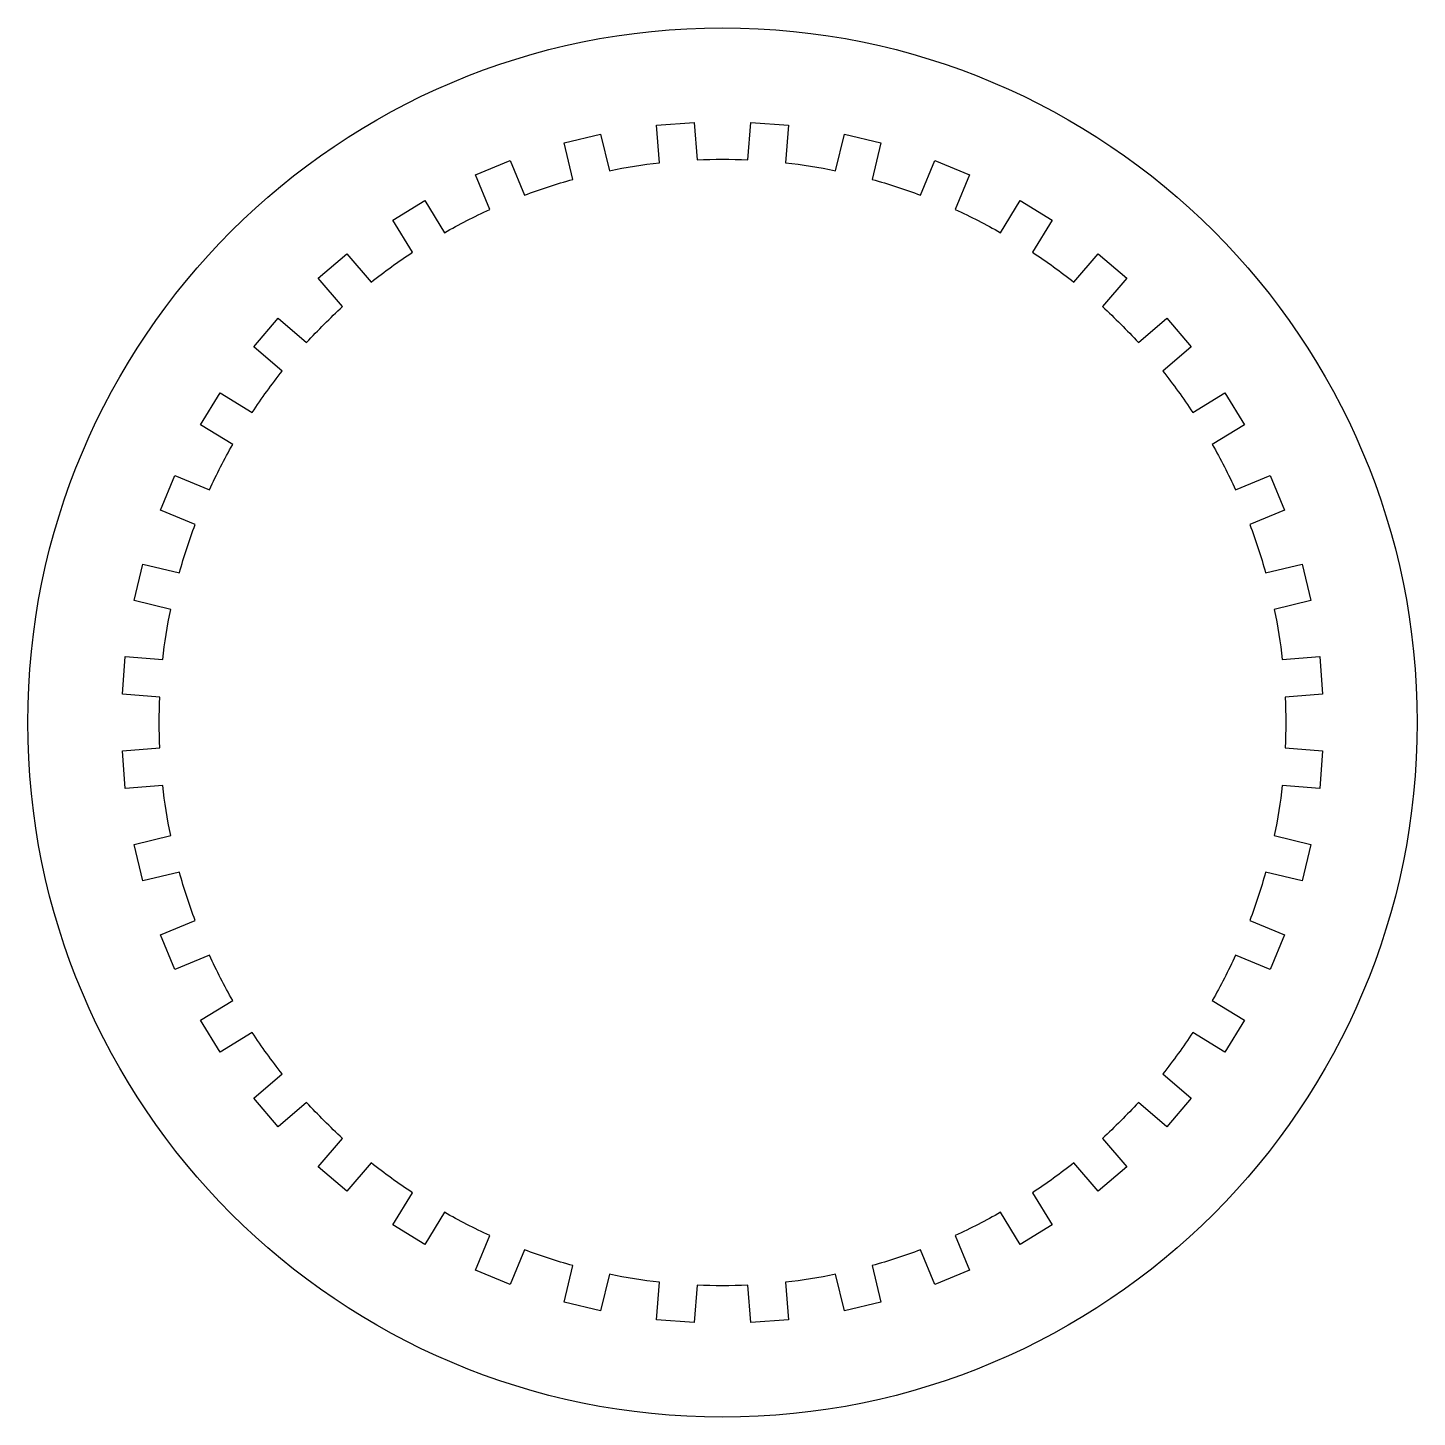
# Model space of a CAD drawing. Extents: x -4.62 to 4.62, y -4.62 to 4.62.
import ezdxf

# ---------------------------------------------------------------- set-up
doc = ezdxf.new("R2010")
doc.units = 0
doc.layers.get('0').update_dxf_attribs({"linetype": 'CONTINUOUS'})

msp = doc.modelspace()

# ---------------------------------------------------------------- linework, layer by layer
msp.add_lwpolyline([(0.1694, 3.7462), (0.1891, 3.9954), (0.4383, 3.9758), (0.4187, 3.7266, -0.022604), (0.7534, 3.6735), (0.8117, 3.9166), (1.0548, 3.8583), (0.9965, 3.6152, -0.022604), (1.3188, 3.5105), (1.4145, 3.7414), (1.6454, 3.6458), (1.5498, 3.4148, -0.022604), (1.8517, 3.2609), (1.9823, 3.4741), (2.1955, 3.3435), (2.0649, 3.1303, -0.022604), (2.339, 2.9311), (2.5014, 3.1212), (2.6915, 2.9589), (2.5291, 2.7688, -0.022604), (2.7688, 2.5291), (2.9589, 2.6915), (3.1212, 2.5014), (2.9311, 2.339, -0.022604), (3.1303, 2.0649), (3.3435, 2.1955), (3.4741, 1.9823), (3.2609, 1.8517, -0.022604), (3.4148, 1.5498), (3.6458, 1.6454), (3.7414, 1.4145), (3.5105, 1.3188, -0.022604), (3.6152, 0.9965), (3.8583, 1.0548), (3.9166, 0.8117), (3.6735, 0.7534, -0.022604), (3.7266, 0.4187), (3.9758, 0.4383), (3.9954, 0.1891), (3.7462, 0.1694, -0.022604), (3.7462, -0.1694), (3.9954, -0.1891), (3.9758, -0.4383), (3.7266, -0.4187, -0.022604), (3.6735, -0.7534), (3.9166, -0.8117), (3.8583, -1.0548), (3.6152, -0.9965, -0.022604), (3.5105, -1.3188), (3.7414, -1.4145), (3.6458, -1.6454), (3.4148, -1.5498, -0.022604), (3.2609, -1.8517), (3.4741, -1.9823), (3.3435, -2.1955), (3.1303, -2.0649, -0.022604), (2.9311, -2.339), (3.1212, -2.5014), (2.9589, -2.6915), (2.7688, -2.5291, -0.022604), (2.5291, -2.7688), (2.6915, -2.9589), (2.5014, -3.1212), (2.339, -2.9311, -0.022604), (2.0649, -3.1303), (2.1955, -3.3435), (1.9823, -3.4741), (1.8517, -3.2609, -0.022604), (1.5498, -3.4148), (1.6454, -3.6458), (1.4145, -3.7414), (1.3188, -3.5105, -0.022604), (0.9965, -3.6152), (1.0548, -3.8583), (0.8117, -3.9166), (0.7534, -3.6735, -0.022604), (0.4187, -3.7266), (0.4383, -3.9758), (0.1891, -3.9954), (0.1694, -3.7462, -0.022604), (-0.1694, -3.7462), (-0.1891, -3.9954), (-0.4383, -3.9758), (-0.4187, -3.7266, -0.022604), (-0.7534, -3.6735), (-0.8117, -3.9166), (-1.0548, -3.8583), (-0.9965, -3.6152, -0.022604), (-1.3188, -3.5105), (-1.4145, -3.7414), (-1.6454, -3.6458), (-1.5498, -3.4148, -0.022604), (-1.8517, -3.2609), (-1.9823, -3.4741), (-2.1955, -3.3435), (-2.0649, -3.1303, -0.022604), (-2.339, -2.9311), (-2.5014, -3.1212), (-2.6915, -2.9589), (-2.5291, -2.7688, -0.022604), (-2.7688, -2.5291), (-2.9589, -2.6915), (-3.1212, -2.5014), (-2.9311, -2.339, -0.022604), (-3.1303, -2.0649), (-3.3435, -2.1955), (-3.4741, -1.9823), (-3.2609, -1.8517, -0.022604), (-3.4148, -1.5498), (-3.6458, -1.6454), (-3.7414, -1.4145), (-3.5105, -1.3188, -0.022604), (-3.6152, -0.9965), (-3.8583, -1.0548), (-3.9166, -0.8117), (-3.6735, -0.7534, -0.022604), (-3.7266, -0.4187), (-3.9758, -0.4383), (-3.9954, -0.1891), (-3.7462, -0.1694, -0.022604), (-3.7462, 0.1694), (-3.9954, 0.1891), (-3.9758, 0.4383), (-3.7266, 0.4187, -0.022604), (-3.6735, 0.7534), (-3.9166, 0.8117), (-3.8583, 1.0548), (-3.6152, 0.9965, -0.022604), (-3.5105, 1.3188), (-3.7414, 1.4145), (-3.6458, 1.6454), (-3.4148, 1.5498, -0.022604), (-3.2609, 1.8517), (-3.4741, 1.9823), (-3.3435, 2.1955), (-3.1303, 2.0649, -0.022604), (-2.9311, 2.339), (-3.1212, 2.5014), (-2.9589, 2.6915), (-2.7688, 2.5291, -0.022604), (-2.5291, 2.7688), (-2.6915, 2.9589), (-2.5014, 3.1212), (-2.339, 2.9311, -0.022604), (-2.0649, 3.1303), (-2.1955, 3.3435), (-1.9823, 3.4741), (-1.8517, 3.2609, -0.022604), (-1.5498, 3.4148), (-1.6454, 3.6458), (-1.4145, 3.7414), (-1.3188, 3.5105, -0.022604), (-0.9965, 3.6152), (-1.0548, 3.8583), (-0.8117, 3.9166), (-0.7534, 3.6735, -0.022604), (-0.4187, 3.7266), (-0.4383, 3.9758), (-0.1891, 3.9954), (-0.1694, 3.7462, -0.022604)], format="xyb", close=True)
msp.add_circle((0, 0), 4.625)

doc.saveas('drawing.dxf')
